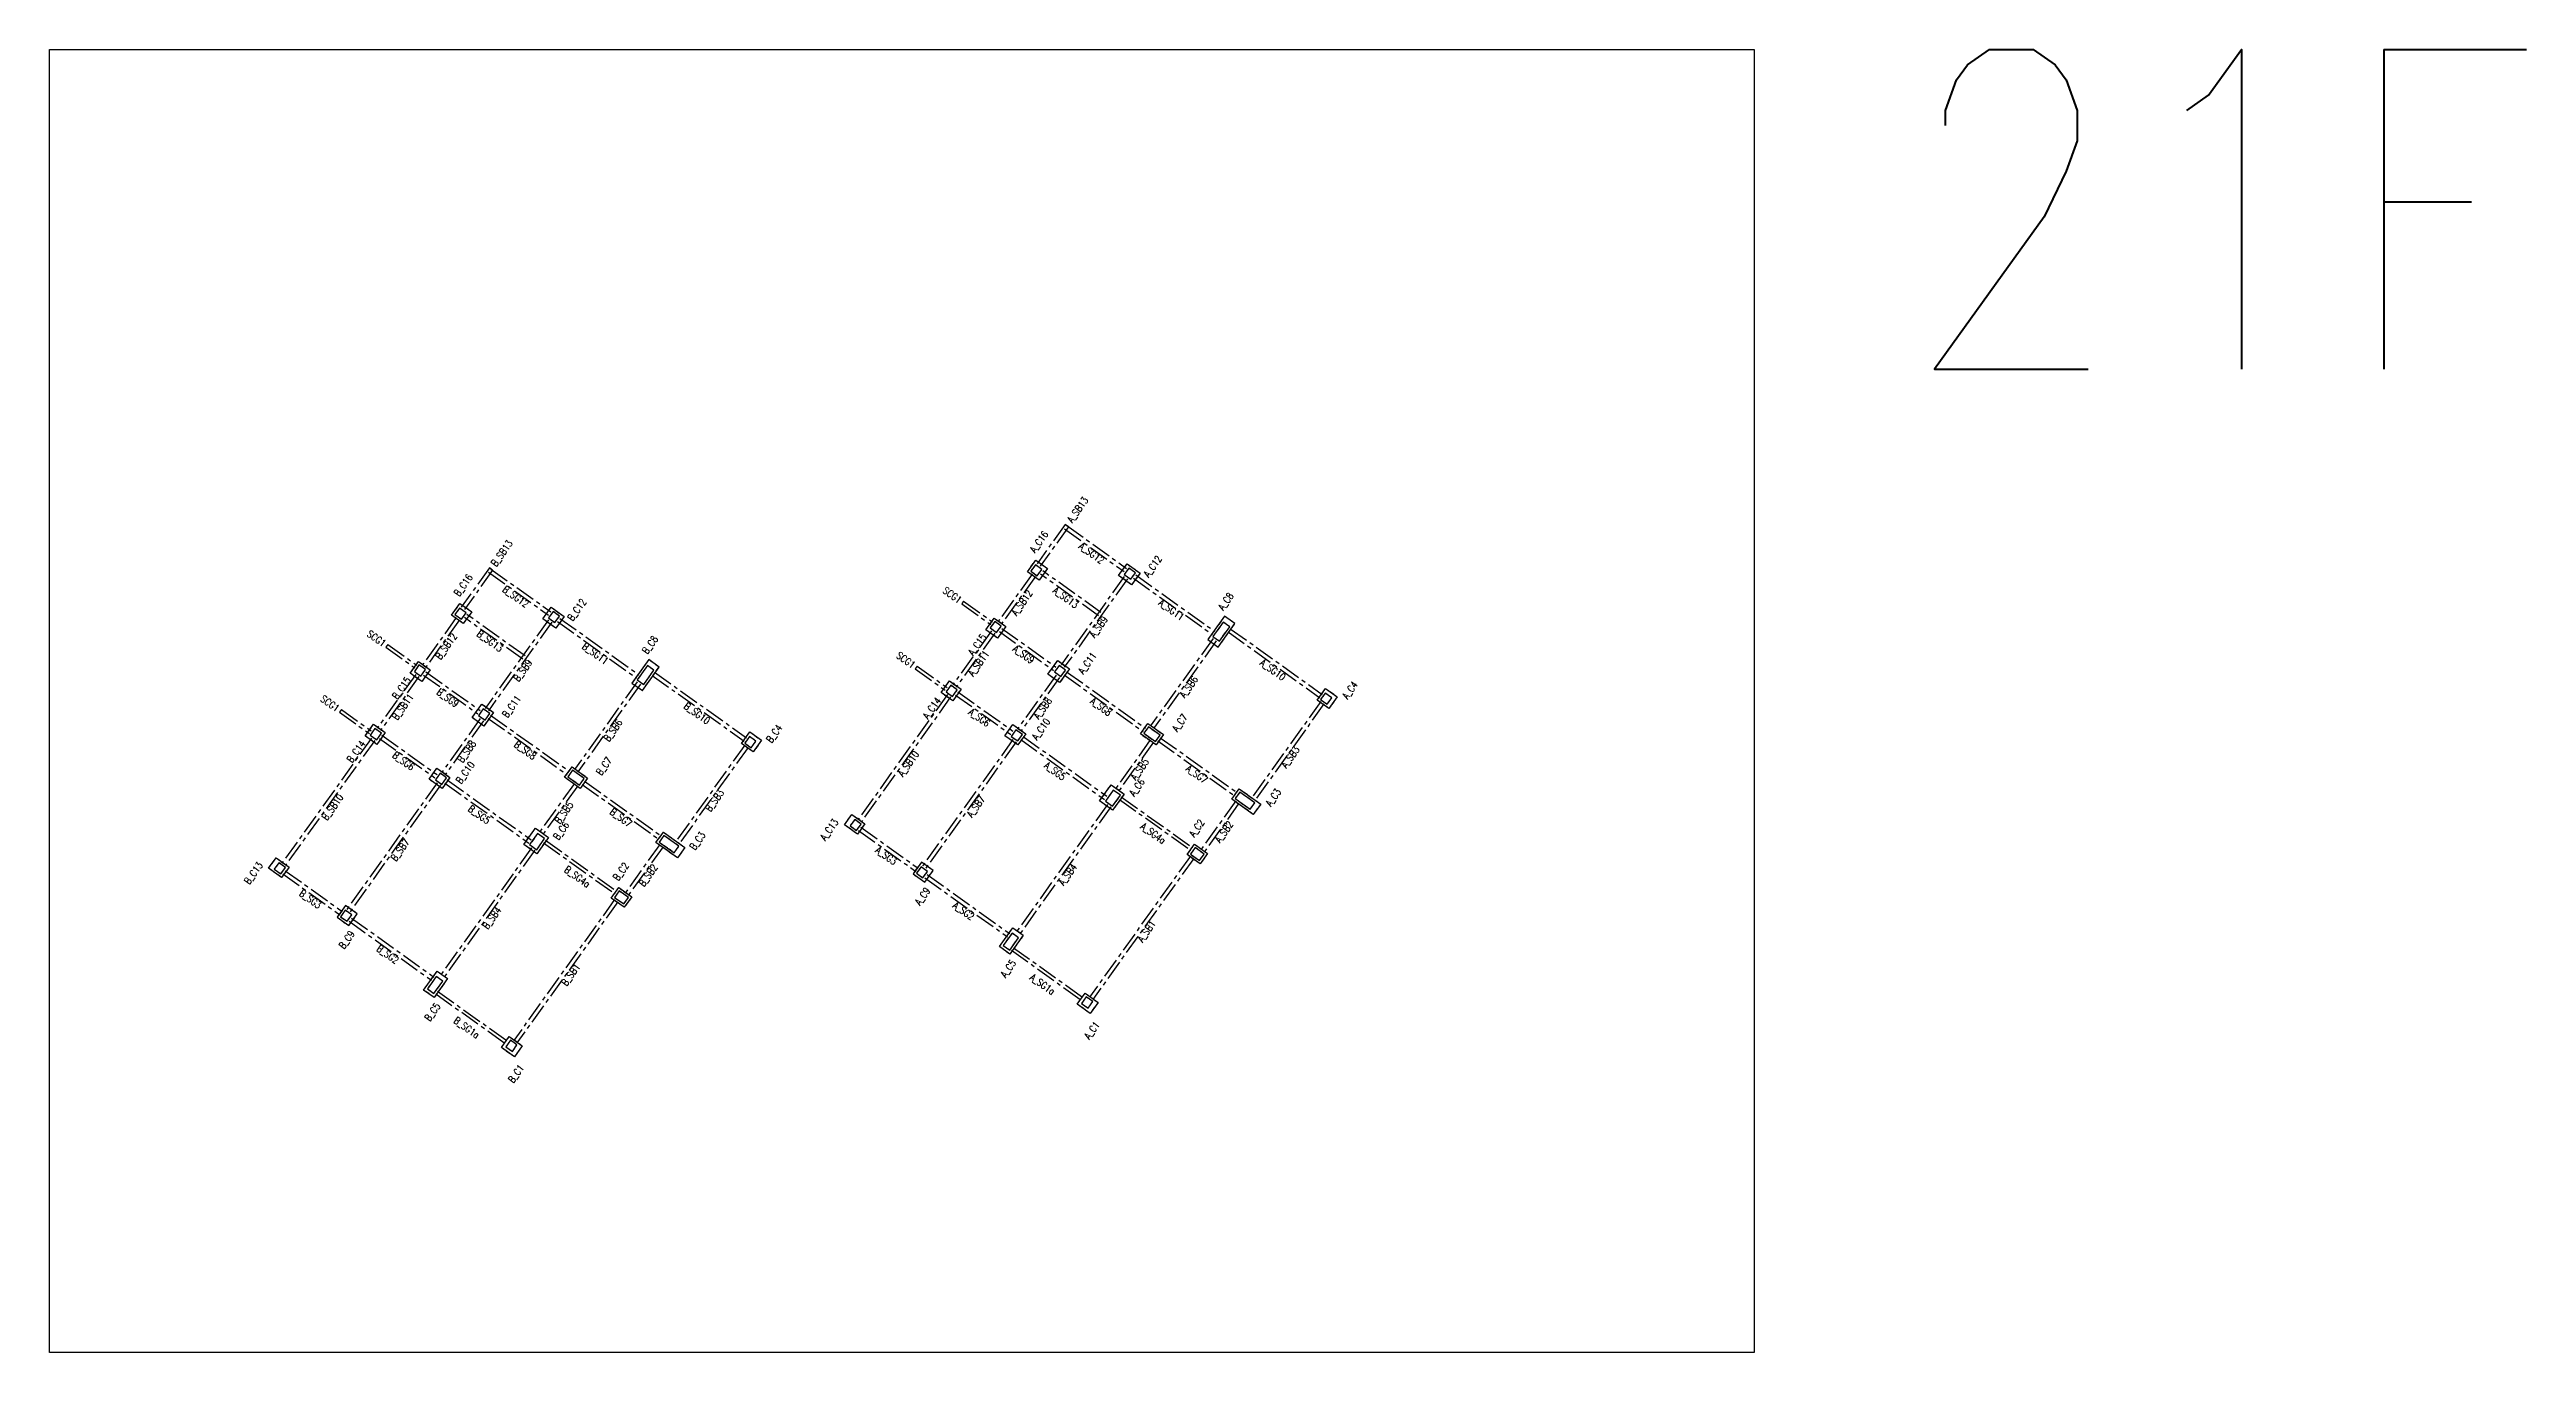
# Model space of a CAD drawing. Header units: millimetres. Extents: x 39613 to 69886, y 27475 to 191272.
# Drawn here: x 50002 to 65498, y 183116 to 191272 of the extents above; entities that cross this region are included whole.
import ezdxf
from ezdxf.enums import TextEntityAlignment as Align

# ---------------------------------------------------------------- set-up
doc = ezdxf.new("R2010")
doc.units = ezdxf.units.MM
doc.header["$LTSCALE"] = 100
doc.header["$MEASUREMENT"] = 0
doc.linetypes.add('CENTER', pattern=[2, 1.25, -0.25, 0.25, -0.25])
doc.linetypes.add('HIDDEN', pattern=[0.375, 0.25, -0.125])
for name, color, linetype in [('TC-COLUMN', 1, 'Continuous'), ('TC-TB', 2, 'Continuous'), ('TC-TC', 4, 'Continuous'), ('TC-虛柱', 4, 'HIDDEN'), ('TC-虛鋼柱', 4, 'HIDDEN'), ('TC-鋼柱', 11, 'Continuous'), ('TC-鋼粱', 183, 'CENTER')]:
    doc.layers.add(name, color=color, linetype=linetype)
doc.styles.get("Standard").update_dxf_attribs({"font": 'txt.shx', "width": 0.8, "bigfont": 'ae.shx'})

msp = doc.modelspace()

# ---------------------------------------------------------------- linework, layer by layer
at = {"layer": 'Defpoints'}
msp.add_lwpolyline([(60666.19, 191271.8), (60666.19, 183116.43), (50001.56, 183116.43), (50001.56, 191271.8)], close=True, dxfattribs=at)
at = {"layer": 'TC-COLUMN'}
for points in [[(56119.5, 188003.13), (56171.84, 188076.35), (56245.06, 188024.01), (56192.72, 187950.79)], [(56690.14, 187979.91), (56742.48, 188053.13), (56823.83, 187994.97), (56771.49, 187921.75)], [(52517.05, 187731.24), (52569.39, 187804.46), (52642.61, 187752.12), (52590.27, 187678.9)], [(53087.69, 187708.02), (53140.03, 187781.24), (53221.38, 187723.08), (53169.04, 187649.86)], [(55859.61, 187639.58), (55911.95, 187712.8), (55985.16, 187660.46), (55932.82, 187587.24)], [(57247.88, 187578.29), (57312.96, 187531.77), (57417.64, 187678.21), (57352.55, 187724.73)], [(52257.16, 187367.69), (52309.5, 187440.91), (52382.71, 187388.57), (52330.37, 187315.35)], [(53645.43, 187306.41), (53710.51, 187259.88), (53815.19, 187406.32), (53750.11, 187452.84)], [(56382.24, 187394.83), (56321.17, 187309.41), (56247.96, 187361.75), (56309.02, 187447.17)], [(55631.31, 187320.23), (55704.53, 187267.89), (55652.19, 187194.67), (55578.97, 187247.01)], [(57932.71, 187199.36), (57985.05, 187272.57), (58058.27, 187220.23), (58005.93, 187147.02)], [(52028.86, 187048.34), (52102.08, 186996), (52049.74, 186922.79), (51976.52, 186975.12)], [(52779.79, 187122.94), (52718.72, 187037.52), (52645.51, 187089.86), (52706.57, 187175.28)], [(56027.82, 187046.07), (56109.17, 186987.92), (56059.74, 186918.77), (55978.39, 186976.92)], [(56872.77, 187053.59), (56970.39, 186983.8), (56923.87, 186918.72), (56826.25, 186988.51)], [(54330.26, 186927.47), (54382.6, 187000.68), (54455.82, 186948.34), (54403.48, 186875.13)], [(52425.37, 186774.18), (52506.72, 186716.03), (52457.29, 186646.88), (52375.94, 186705.03)], [(53270.32, 186781.7), (53367.94, 186711.91), (53321.42, 186646.83), (53223.8, 186716.62)], [(56571.38, 186568.37), (56644.08, 186670.06), (56725.43, 186611.91), (56652.73, 186510.22)], [(54974.84, 186419.12), (55021.37, 186484.2), (55102.72, 186426.05), (55056.19, 186360.97)], [(52968.93, 186296.48), (53041.63, 186398.17), (53122.98, 186340.02), (53050.28, 186238.33)], [(57118.2, 186232.79), (57164.72, 186297.87), (57246.07, 186239.71), (57199.55, 186174.63)], [(51372.39, 186147.23), (51418.92, 186212.31), (51500.27, 186154.16), (51453.74, 186089.08)], [(55476.93, 186060.19), (55529.27, 186133.41), (55456.05, 186185.75), (55403.71, 186112.53)], [(53515.75, 185960.9), (53562.27, 186025.98), (53643.62, 185967.82), (53597.1, 185902.74)], [(51874.48, 185788.3), (51926.82, 185861.52), (51853.6, 185913.86), (51801.26, 185840.64)], [(55944.45, 185657), (56028.78, 185774.96), (56093.86, 185728.44), (56009.53, 185610.48)], [(52342, 185385.11), (52426.33, 185503.07), (52491.41, 185456.55), (52407.08, 185338.59)], [(56480.29, 185366.14), (56561.64, 185307.98), (56512.21, 185238.84), (56430.86, 185296.99)], [(52877.84, 185094.25), (52959.19, 185036.09), (52909.76, 184966.95), (52828.41, 185025.1)]]:
    msp.add_lwpolyline(points, close=True, dxfattribs=at)
for points in [[(57398.06, 186579.9), (57444.59, 186644.98), (57578.81, 186549.02), (57532.29, 186483.94), (57398.06, 186579.9)], [(53795.61, 186308.01), (53842.14, 186373.09), (53976.36, 186277.13), (53929.84, 186212.05), (53795.61, 186308.01)]]:
    msp.add_lwpolyline(points, dxfattribs=at)
at = {"layer": 'TC-虛柱'}
for points in [[(56119.5, 188003.13), (56171.84, 188076.35), (56245.06, 188024.01), (56192.72, 187950.79)], [(56690.14, 187979.91), (56742.48, 188053.13), (56823.83, 187994.97), (56771.49, 187921.75)], [(52517.05, 187731.24), (52569.39, 187804.46), (52642.61, 187752.12), (52590.27, 187678.9)], [(53087.69, 187708.02), (53140.03, 187781.24), (53221.38, 187723.08), (53169.04, 187649.86)], [(55859.61, 187639.58), (55911.95, 187712.8), (55985.16, 187660.46), (55932.82, 187587.24)], [(57247.88, 187578.29), (57312.96, 187531.77), (57417.64, 187678.21), (57352.55, 187724.73)], [(52257.16, 187367.69), (52309.5, 187440.91), (52382.71, 187388.57), (52330.37, 187315.35)], [(53645.43, 187306.41), (53710.51, 187259.88), (53815.19, 187406.32), (53750.11, 187452.84)], [(56382.24, 187394.83), (56321.17, 187309.41), (56247.96, 187361.75), (56309.02, 187447.17)], [(55631.31, 187320.23), (55704.53, 187267.89), (55652.19, 187194.67), (55578.97, 187247.01)], [(57932.71, 187199.36), (57985.05, 187272.57), (58058.27, 187220.23), (58005.93, 187147.02)], [(52028.86, 187048.34), (52102.08, 186996), (52049.74, 186922.79), (51976.52, 186975.12)], [(52779.79, 187122.94), (52718.72, 187037.52), (52645.51, 187089.86), (52706.57, 187175.28)], [(56027.82, 187046.07), (56109.17, 186987.92), (56059.74, 186918.77), (55978.39, 186976.92)], [(56872.77, 187053.59), (56970.39, 186983.8), (56923.87, 186918.72), (56826.25, 186988.51)], [(54330.26, 186927.47), (54382.6, 187000.68), (54455.82, 186948.34), (54403.48, 186875.13)], [(52425.37, 186774.18), (52506.72, 186716.03), (52457.29, 186646.88), (52375.94, 186705.03)], [(53270.32, 186781.7), (53367.94, 186711.91), (53321.42, 186646.83), (53223.8, 186716.62)], [(56571.38, 186568.37), (56644.08, 186670.06), (56725.43, 186611.91), (56652.73, 186510.22)], [(54974.84, 186419.12), (55021.37, 186484.2), (55102.72, 186426.05), (55056.19, 186360.97)], [(52968.93, 186296.48), (53041.63, 186398.17), (53122.98, 186340.02), (53050.28, 186238.33)], [(57118.2, 186232.79), (57164.72, 186297.87), (57246.07, 186239.71), (57199.55, 186174.63)], [(51372.39, 186147.23), (51418.92, 186212.31), (51500.27, 186154.16), (51453.74, 186089.08)], [(55476.93, 186060.19), (55529.27, 186133.41), (55456.05, 186185.75), (55403.71, 186112.53)], [(53515.75, 185960.9), (53562.27, 186025.98), (53643.62, 185967.82), (53597.1, 185902.74)], [(51874.48, 185788.3), (51926.82, 185861.52), (51853.6, 185913.86), (51801.26, 185840.64)], [(55944.45, 185657), (56028.78, 185774.96), (56093.86, 185728.44), (56009.53, 185610.48)], [(52342, 185385.11), (52426.33, 185503.07), (52491.41, 185456.55), (52407.08, 185338.59)], [(56480.29, 185366.14), (56561.64, 185307.98), (56512.21, 185238.84), (56430.86, 185296.99)], [(52877.84, 185094.25), (52959.19, 185036.09), (52909.76, 184966.95), (52828.41, 185025.1)]]:
    msp.add_lwpolyline(points, close=True, dxfattribs=at)
for points in [[(57398.06, 186579.9), (57444.59, 186644.98), (57578.81, 186549.02), (57532.29, 186483.94), (57398.06, 186579.9)], [(53795.61, 186308.01), (53842.14, 186373.09), (53976.36, 186277.13), (53929.84, 186212.05), (53795.61, 186308.01)]]:
    msp.add_lwpolyline(points, dxfattribs=at)
at = {"layer": 'TC-虛鋼柱'}
for points in [[(56181.1, 187977.53), (56210.18, 188018.21), (56169.5, 188047.29), (56140.43, 188006.61)], [(56765.69, 187956.63), (56794.77, 187997.31), (56754.09, 188026.38), (56725.01, 187985.71)], [(52578.65, 187705.64), (52607.73, 187746.32), (52567.05, 187775.4), (52537.98, 187734.72)], [(53163.24, 187684.74), (53192.32, 187725.42), (53151.64, 187754.49), (53122.56, 187713.82)], [(55927.03, 187622.12), (55956.1, 187662.79), (55915.43, 187691.87), (55886.35, 187651.2)], [(57385.09, 187658.45), (57344.41, 187687.53), (57280.44, 187598.04), (57321.11, 187568.97)], [(52324.58, 187350.23), (52353.65, 187390.9), (52312.98, 187419.98), (52283.9, 187379.31)], [(53782.64, 187386.56), (53741.96, 187415.64), (53677.99, 187326.15), (53718.66, 187297.08)], [(56329.33, 187346.61), (56358.4, 187387.28), (56317.73, 187416.36), (56288.65, 187375.68)], [(55651.04, 187223.16), (55680.12, 187263.83), (55639.44, 187292.91), (55610.36, 187252.23)], [(57994.32, 187173.76), (58023.39, 187214.44), (57982.72, 187243.51), (57953.64, 187202.84)], [(52726.88, 187074.72), (52755.95, 187115.39), (52715.28, 187144.47), (52686.2, 187103.79)], [(52048.59, 186951.27), (52077.67, 186991.94), (52036.99, 187021.02), (52007.91, 186980.34)], [(54391.87, 186901.87), (54420.94, 186942.55), (54380.27, 186971.62), (54351.19, 186930.95)], [(56059.17, 186943.76), (56088.25, 186984.44), (56047.57, 187013.51), (56018.49, 186972.84)], [(56920.39, 186939.65), (56949.46, 186980.32), (56876.25, 187032.66), (56847.17, 186991.99)], [(52456.72, 186671.87), (52485.8, 186712.55), (52445.12, 186741.62), (52416.04, 186700.95)], [(53317.94, 186667.76), (53347.01, 186708.43), (53273.8, 186760.77), (53244.72, 186720.1)], [(56652.16, 186535.21), (56701.59, 186604.36), (56656.85, 186636.34), (56607.42, 186567.2)], [(57512.55, 186516.49), (57541.63, 186557.17), (57448.07, 186624.05), (57419, 186583.37)], [(55050.68, 186383.34), (55079.76, 186424.02), (55039.08, 186453.1), (55010, 186412.42)], [(53049.71, 186263.32), (53099.14, 186332.47), (53054.4, 186364.45), (53004.97, 186295.31)], [(53910.1, 186244.6), (53939.18, 186285.28), (53845.62, 186352.16), (53816.55, 186311.48)], [(57196.07, 186195.56), (57225.15, 186236.23), (57168.2, 186276.94), (57139.12, 186236.26)], [(51448.23, 186111.46), (51477.31, 186152.13), (51436.63, 186181.21), (51407.55, 186140.53)], [(55465.31, 186086.93), (55494.39, 186127.61), (55453.71, 186156.69), (55424.64, 186116.01)], [(53593.62, 185923.67), (53622.7, 185964.34), (53565.75, 186005.05), (53536.67, 185964.38)], [(51862.86, 185815.04), (51891.94, 185855.72), (51851.27, 185884.8), (51822.19, 185844.12)], [(56008.96, 185635.47), (56064.21, 185712.76), (56023.54, 185741.83), (55968.29, 185664.55)], [(52406.51, 185363.58), (52461.76, 185440.87), (52421.09, 185469.94), (52365.84, 185392.66)], [(56499.44, 185272.55), (56528.52, 185313.23), (56487.84, 185342.3), (56458.76, 185301.63)], [(52896.99, 185000.66), (52926.07, 185041.34), (52885.39, 185070.42), (52856.31, 185029.74)]]:
    msp.add_lwpolyline(points, close=True, dxfattribs=at)
at = {"layer": 'TC-鋼柱'}
for points in [[(56181.1, 187977.53), (56210.18, 188018.21), (56169.5, 188047.29), (56140.43, 188006.61)], [(56765.69, 187956.63), (56794.77, 187997.31), (56754.09, 188026.38), (56725.01, 187985.71)], [(52578.65, 187705.64), (52607.73, 187746.32), (52567.05, 187775.4), (52537.98, 187734.72)], [(53163.24, 187684.74), (53192.32, 187725.42), (53151.64, 187754.49), (53122.56, 187713.82)], [(55927.03, 187622.12), (55956.1, 187662.79), (55915.43, 187691.87), (55886.35, 187651.2)], [(57385.09, 187658.45), (57344.41, 187687.53), (57280.44, 187598.04), (57321.11, 187568.97)], [(52324.58, 187350.23), (52353.65, 187390.9), (52312.98, 187419.98), (52283.9, 187379.31)], [(53782.64, 187386.56), (53741.96, 187415.64), (53677.99, 187326.15), (53718.66, 187297.08)], [(56329.33, 187346.61), (56358.4, 187387.28), (56317.73, 187416.36), (56288.65, 187375.68)], [(55651.04, 187223.16), (55680.12, 187263.83), (55639.44, 187292.91), (55610.36, 187252.23)], [(57994.32, 187173.76), (58023.39, 187214.44), (57982.72, 187243.51), (57953.64, 187202.84)], [(52726.88, 187074.72), (52755.95, 187115.39), (52715.28, 187144.47), (52686.2, 187103.79)], [(52048.59, 186951.27), (52077.67, 186991.94), (52036.99, 187021.02), (52007.91, 186980.34)], [(54391.87, 186901.87), (54420.94, 186942.55), (54380.27, 186971.62), (54351.19, 186930.95)], [(56059.17, 186943.76), (56088.25, 186984.44), (56047.57, 187013.51), (56018.49, 186972.84)], [(56920.39, 186939.65), (56949.46, 186980.32), (56876.25, 187032.66), (56847.17, 186991.99)], [(52456.72, 186671.87), (52485.8, 186712.55), (52445.12, 186741.62), (52416.04, 186700.95)], [(53317.94, 186667.76), (53347.01, 186708.43), (53273.8, 186760.77), (53244.72, 186720.1)], [(56652.16, 186535.21), (56701.59, 186604.36), (56656.85, 186636.34), (56607.42, 186567.2)], [(57512.55, 186516.49), (57541.63, 186557.17), (57448.07, 186624.05), (57419, 186583.37)], [(55050.68, 186383.34), (55079.76, 186424.02), (55039.08, 186453.1), (55010, 186412.42)], [(53049.71, 186263.32), (53099.14, 186332.47), (53054.4, 186364.45), (53004.97, 186295.31)], [(53910.1, 186244.6), (53939.18, 186285.28), (53845.62, 186352.16), (53816.55, 186311.48)], [(57196.07, 186195.56), (57225.15, 186236.23), (57168.2, 186276.94), (57139.12, 186236.26)], [(51448.23, 186111.46), (51477.31, 186152.13), (51436.63, 186181.21), (51407.55, 186140.53)], [(55465.31, 186086.93), (55494.39, 186127.61), (55453.71, 186156.69), (55424.64, 186116.01)], [(53593.62, 185923.67), (53622.7, 185964.34), (53565.75, 186005.05), (53536.67, 185964.38)], [(51862.86, 185815.04), (51891.94, 185855.72), (51851.27, 185884.8), (51822.19, 185844.12)], [(56008.96, 185635.47), (56064.21, 185712.76), (56023.54, 185741.83), (55968.29, 185664.55)], [(52406.51, 185363.58), (52461.76, 185440.87), (52421.09, 185469.94), (52365.84, 185392.66)], [(56499.44, 185272.55), (56528.52, 185313.23), (56487.84, 185342.3), (56458.76, 185301.63)], [(52896.99, 185000.66), (52926.07, 185041.34), (52885.39, 185070.42), (52856.31, 185029.74)]]:
    msp.add_lwpolyline(points, close=True, dxfattribs=at)
at = {"layer": 'TC-鋼粱'}
for p, q in [((56355.58, 188298.98), (56179.39, 188052.51)), ((56375.92, 188284.44), (56199.72, 188037.97)), ((56375.92, 188284.44), (56355.58, 188298.98)), ((56365.75, 188291.71), (56740.14, 188024.06)), ((56351.21, 188271.37), (56725.6, 188003.73)), ((52753.13, 188027.09), (52576.94, 187780.62)), ((52773.47, 188012.55), (52597.28, 187766.08)), ((52748.76, 187999.48), (53123.15, 187731.84)), ((52773.47, 188012.55), (52753.13, 188027.09)), ((52763.3, 188019.82), (53137.69, 187752.17)), ((56148.85, 187988.3), (55935.48, 187689.83)), ((56169.19, 187973.76), (55955.82, 187675.29)), ((56565.09, 187727.61), (56200.87, 187987.99)), ((56579.63, 187747.95), (56215.41, 188008.32)), ((56725.3, 187973.21), (56329.83, 187420)), ((56797.09, 187983.36), (57291.12, 187630.18)), ((55720.46, 187818.96), (55708.83, 187802.69)), ((55720.46, 187818.96), (55901.48, 187689.55)), ((56745.64, 187958.67), (56350.16, 187405.46)), ((56782.55, 187963.02), (57276.58, 187609.84)), ((52546.4, 187716.41), (52333.03, 187417.94)), ((52566.74, 187701.87), (52353.37, 187403.4)), ((52962.64, 187455.72), (52598.42, 187716.1)), ((52977.18, 187476.06), (52612.96, 187736.43)), ((53122.85, 187701.32), (52727.38, 187148.11)), ((53143.19, 187686.78), (52747.71, 187133.57)), ((53180.1, 187691.13), (53674.13, 187337.96)), ((53194.64, 187711.47), (53688.67, 187358.29)), ((55708.83, 187802.69), (55889.85, 187673.28)), ((52118.01, 187547.07), (52106.38, 187530.8)), ((52106.38, 187530.8), (52287.4, 187401.39)), ((52118.01, 187547.07), (52299.03, 187417.66)), ((55894.77, 187632.88), (55653.39, 187295.23)), ((55915.11, 187618.34), (55673.73, 187280.69)), ((55943.88, 187628.5), (56283.52, 187385.71)), ((55958.42, 187648.84), (56298.06, 187406.04)), ((57280.72, 187585.55), (56888.18, 187036.43)), ((57301.06, 187571.01), (56908.51, 187021.89)), ((57374.32, 187626.2), (57949.87, 187214.75)), ((57388.86, 187646.54), (57964.41, 187235.09)), ((52292.32, 187360.99), (52050.94, 187023.34)), ((52341.43, 187356.62), (52681.07, 187113.82)), ((52355.97, 187376.95), (52695.61, 187134.15)), ((53771.87, 187354.31), (54347.42, 186942.87)), ((53786.41, 187374.65), (54361.96, 186963.2)), ((55429.64, 187412.15), (55418.01, 187395.88)), ((55418.01, 187395.88), (55605.14, 187262.12)), ((55429.64, 187412.15), (55616.77, 187278.39)), ((56299.11, 187355.92), (56057.86, 187018.45)), ((56349.19, 187357.2), (56843.4, 187003.91)), ((56363.73, 187377.54), (56857.94, 187024.24)), ((52312.66, 187346.45), (52071.28, 187008.8)), ((53678.28, 187313.66), (53285.73, 186764.54)), ((53698.61, 187299.12), (53306.06, 186750)), ((55618.78, 187233.92), (55059.13, 186451.06)), ((55639.12, 187219.38), (55079.47, 186436.52)), ((55669.34, 187231.56), (56014.67, 186984.69)), ((55683.87, 187251.89), (56029.21, 187005.02)), ((56319.44, 187341.38), (56078.2, 187003.91)), ((51827.2, 187140.27), (51815.56, 187123.99)), ((51815.56, 187123.99), (52002.69, 186990.23)), ((51827.2, 187140.27), (52014.32, 187006.5)), ((52696.66, 187084.03), (52455.41, 186746.56)), ((52716.99, 187069.49), (52475.75, 186732.02)), ((52746.74, 187085.31), (53240.95, 186732.02)), ((52761.28, 187105.65), (53255.49, 186752.35)), ((57954.17, 187190.16), (57520.99, 186584.21)), ((57974.51, 187175.62), (57541.33, 186569.67)), ((52016.33, 186962.03), (51456.68, 186179.17)), ((52036.67, 186947.49), (51477.02, 186164.63)), ((52066.89, 186959.67), (52412.22, 186712.8)), ((52081.42, 186980), (52426.76, 186733.13)), ((54351.72, 186918.27), (53918.55, 186312.32)), ((54372.06, 186903.73), (53938.88, 186297.78)), ((56029.1, 186952.96), (55463.6, 186161.91)), ((56049.44, 186938.43), (55483.94, 186147.38)), ((56077.48, 186952.18), (56602.19, 186577.08)), ((56092.02, 186972.52), (56616.73, 186597.42)), ((56888.13, 186950.41), (56667.14, 186641.28)), ((56908.47, 186935.87), (56687.48, 186626.74)), ((56935.98, 186944.03), (57418.13, 186599.36)), ((56950.52, 186964.37), (57432.67, 186619.69)), ((52426.65, 186681.07), (51861.15, 185890.02)), ((52446.99, 186666.54), (51881.49, 185875.49)), ((52475.03, 186680.29), (52999.74, 186305.19)), ((52489.57, 186700.63), (53014.28, 186325.53)), ((53285.68, 186678.52), (53064.69, 186369.39)), ((53306.02, 186663.99), (53085.03, 186354.85)), ((53333.53, 186672.14), (53815.68, 186327.47)), ((53348.07, 186692.48), (53830.22, 186347.8)), ((56695.19, 186578.21), (57142.62, 186258.35)), ((56706.82, 186594.48), (57154.25, 186274.62)), ((56619.91, 186545.98), (56043.59, 185739.79)), ((56640.25, 186531.44), (56063.92, 185725.25)), ((57422.69, 186568.44), (57204.52, 186263.27)), ((57443.02, 186553.9), (57224.86, 186248.73)), ((53017.46, 186274.09), (52441.14, 185467.9)), ((53092.74, 186306.32), (53540.17, 185986.46)), ((53104.37, 186322.59), (53551.8, 186002.73)), ((53820.24, 186296.55), (53602.07, 185991.38)), ((53840.57, 186282.01), (53622.41, 185976.84)), ((55063.18, 186383.63), (55420.86, 186127.93)), ((55077.71, 186403.97), (55435.4, 186148.27)), ((51460.73, 186111.74), (51818.41, 185856.04)), ((51475.26, 186132.08), (51832.95, 185876.38)), ((53037.8, 186259.55), (52461.48, 185453.36)), ((57139.41, 186223.77), (56507.84, 185340.3)), ((57159.75, 186209.23), (56528.18, 185325.76)), ((55477.81, 186087.22), (55994.23, 185718.04)), ((55492.35, 186107.56), (56008.77, 185738.38)), ((51875.36, 185815.33), (52391.79, 185446.15)), ((51889.9, 185835.67), (52406.32, 185466.49)), ((53536.96, 185951.88), (52905.39, 185068.41)), ((53557.3, 185937.34), (52925.73, 185053.87)), ((56031.64, 185649.99), (56470.98, 185335.92)), ((56020.01, 185633.72), (56459.35, 185319.65)), ((52417.56, 185361.83), (52856.9, 185047.76)), ((52429.19, 185378.1), (52868.53, 185064.03))]:
    msp.add_line(p, q, dxfattribs=at)

# ---------------------------------------------------------------- texts
at = {"layer": 'Defpoints', "color": 3, "width": 0.8}
msp.add_text('21F', height=2000, rotation=360, dxfattribs=at).set_placement((61589.25, 191271.8), align=Align.TOP_LEFT)
at = {"layer": 'TC-TB', "width": 0.8}
for s, rotation, p in [('A_SB13', 54.440027, (56433.52, 188390.81)), ('B_SB13', 54.440027, (52831.07, 188118.92)), ('A_SG12', 324, (56520.73, 188119.44)), ('B_SG12', 324, (52918.28, 187847.55)), ('SCG1', 324.440027, (55649.56, 187857.35)), ('A_SB12', 54.440027, (56084.87, 187808.53)), ('A_SG13', 324, (56359.2, 187841.74)), ('A_SG11', 324, (57020.55, 187765.22)), ('A_SB9', 54.440027, (56564.46, 187657.94)), ('SCG1', 324.440027, (52047.11, 187585.46)), ('B_SB12', 54.440027, (52482.42, 187536.64)), ('B_SG13', 324, (52756.75, 187569.85)), ('B_SG11', 324, (53416.64, 187491.3)), ('A_SG9', 324, (56095.68, 187486.19)), ('B_SB9', 54.440027, (52962.01, 187386.05)), ('SCG1', 324.440027, (55358.75, 187450.54)), ('A_SB11', 54.440027, (55813.88, 187429.46)), ('A_SG10', 324, (57654.82, 187388.8)), ('SCG1', 324.440027, (51756.3, 187178.65)), ('B_SB11', 54.440027, (52211.43, 187157.57)), ('B_SG9', 324, (52493.23, 187214.3)), ('A_SB8', 54.440027, (56214.97, 187148.81)), ('A_SG8', 324, (56580.3, 187158.18)), ('A_SB6', 54.440027, (57128.61, 187282.49)), ('B_SB6', 54.440027, (53526.16, 187010.6)), ('B_SG10', 324, (54052.37, 187116.91)), ('A_SG6', 324, (55818.89, 187090.84)), ('B_SB8', 54.440027, (52610.78, 186878.16)), ('B_SG8', 324, (52977.85, 186886.29)), ('A_SB3', 54.440027, (57764.6, 186843.29)), ('B_SG6', 324, (52216.44, 186818.95)), ('A_SB10', 54.440027, (55374.4, 186801.79)), ('A_SG5', 324, (56292.43, 186755.49)), ('A_SB5', 54.440027, (56821.8, 186767.35)), ('A_SG7', 324, (57179.36, 186736.24)), ('B_SB10', 54.440027, (51771.95, 186529.9)), ('B_SB3', 54.440027, (54162.15, 186571.4)), ('A_SB7', 54.440027, (55796.91, 186533.59)), ('B_SG5', 324, (52689.98, 186483.61)), ('B_SB5', 54.440027, (53219.35, 186495.46)), ('B_SG7', 324, (53576.91, 186464.35)), ('A_SG4a', 324, (56906.1, 186365.97)), ('A_SB2', 54.440027, (57349.04, 186375.15)), ('B_SB7', 54.440027, (52194.46, 186261.7)), ('A_SG3', 324, (55236.2, 186226.14)), ('B_SG4a', 324, (53303.65, 186094.08)), ('B_SB2', 54.440027, (53746.59, 186103.26)), ('A_SB4', 54.440027, (56371.55, 186108.28)), ('B_SG3', 324, (51633.75, 185954.25)), ('B_SB4', 54.440027, (52769.1, 185836.39)), ('A_SG2', 324, (55720.03, 185880.26)), ('A_SB1', 54.440027, (56864.36, 185752.92)), ('B_SG2', 324, (52117.58, 185608.37)), ('B_SB1', 54.440027, (53261.91, 185481.03)), ('A_SG1a', 324, (56213.94, 185421.33)), ('B_SG1a', 324, (52611.49, 185149.44))]:
    msp.add_text(s, height=45, rotation=rotation, dxfattribs=at).set_placement(p, align=Align.MIDDLE_CENTER)
at = {"layer": 'TC-TC', "width": 0.8}
for s, p in [('A_C16', (56192.23, 188190.84)), ('B_C16', (52589.78, 187918.95)), ('A_C12', (56902.89, 188036.79)), ('B_C12', (53300.44, 187764.9)), ('A_C8', (57360.44, 187817.44)), ('B_C8', (53757.99, 187545.55)), ('A_C15', (55805.52, 187546.72)), ('A_C11', (56494.43, 187431.4)), ('B_C15', (52203.07, 187274.83)), ('B_C11', (52891.98, 187159.51)), ('A_C14', (55521.68, 187149.68)), ('A_C4', (58137.58, 187261.87)), ('B_C4', (54535.13, 186989.99)), ('A_C10', (56204.51, 187018.1)), ('A_C7', (57072.72, 187058.16)), ('B_C14', (51919.23, 186877.79)), ('B_C10', (52602.06, 186746.21)), ('B_C7', (53470.27, 186786.27)), ('A_C6', (56804.49, 186653.72)), ('A_C3', (57657.88, 186590.84)), ('B_C6', (53202.04, 186381.83)), ('A_C13', (54879.51, 186388.93)), ('A_C2', (57178.43, 186398.7)), ('B_C3', (54055.43, 186318.95)), ('B_C13', (51277.06, 186117.04)), ('B_C2', (53575.98, 186126.81)), ('A_C9', (55462.94, 185971.85)), ('B_C9', (51860.49, 185699.96)), ('A_C5', (55999.62, 185519.23)), ('B_C5', (52397.17, 185247.34)), ('A_C1', (56522.63, 185133.05)), ('B_C1', (52920.18, 184861.16))]:
    msp.add_text(s, height=45, rotation=54.440027, dxfattribs=at).set_placement(p, align=Align.MIDDLE_CENTER)

doc.saveas('drawing.dxf')
